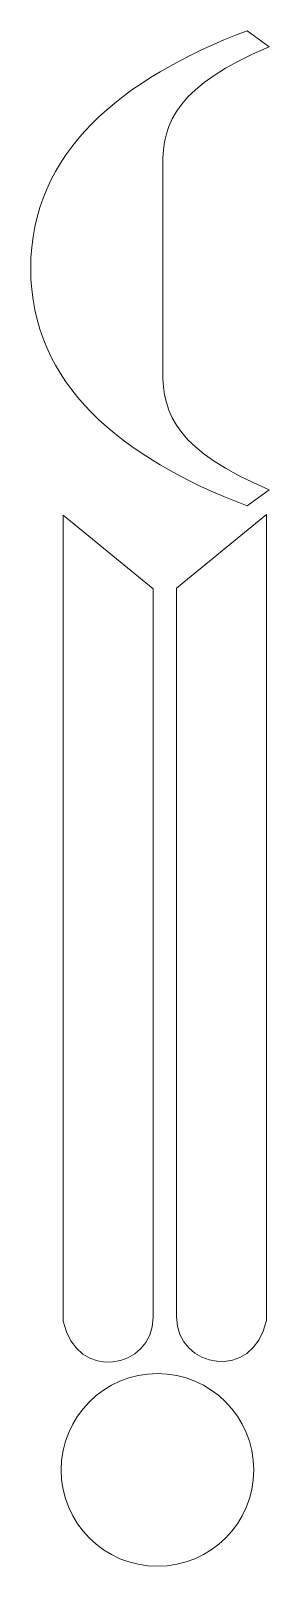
# Model space of a CAD drawing. Header units: millimetres. Extents: x -3102 to -2916, y 1497 to 2693.
import ezdxf

# ---------------------------------------------------------------- set-up
doc = ezdxf.new("R2010")
doc.units = ezdxf.units.MM
doc.header["$MEASUREMENT"] = 0
doc.layers.add('layer 1', color=7, linetype='Continuous')

msp = doc.modelspace()

# ---------------------------------------------------------------- linework, layer by layer
at = {"layer": 'layer 1', "color": 7, "lineweight": 5}
msp.add_ellipse((-3003.4469, 1571.7769), major_axis=(0, 75), ratio=1, dxfattribs=at)
at = {"layer": 'layer 1', "lineweight": 5}
msp.add_open_spline([(-3102.1576, 2507.5276), (-3102.1576, 2507.5276), (-3102.1576, 2507.5278), (-3102.1576, 2507.5278), (-3102.1576, 2507.5278), (-3102.1576, 2507.5278), (-3102.1576, 2507.528), (-3102.1576, 2507.528), (-3102.1576, 2507.528), (-3102.1573, 2597.6046), (-3031.871, 2655.3036), (-2933.5657, 2692.5278), (-2933.5657, 2692.5278), (-2933.5657, 2692.5278), (-2916.3758, 2680.0311), (-2916.3758, 2680.0311), (-2916.3758, 2680.0311), (-2987.4592, 2649.8825), (-2999.4549, 2621.9961), (-2999.3974, 2587.0875), (-2999.3974, 2587.0875), (-2999.3974, 2587.0875), (-2999.2665, 2507.5278), (-2999.2665, 2507.5278), (-2999.2665, 2507.5278), (-2999.2665, 2507.5278), (-2999.2665, 2507.5276), (-2999.2665, 2507.5276), (-2999.2665, 2507.5276), (-2999.2665, 2507.5276), (-2999.2665, 2507.5275), (-2999.2665, 2507.5275), (-2999.2665, 2507.5275), (-2999.2665, 2507.5275), (-2999.3974, 2427.9678), (-2999.3974, 2427.9678), (-2999.3974, 2427.9678), (-2999.4547, 2393.0592), (-2987.4592, 2365.1731), (-2916.3758, 2335.0245), (-2916.3758, 2335.0245), (-2916.3758, 2335.0245), (-2933.5657, 2322.5278), (-2933.5657, 2322.5278), (-2933.5657, 2322.5278), (-3031.871, 2359.752), (-3102.1573, 2417.451), (-3102.1576, 2507.5276)], degree=3, knots=[0, 0, 0, 0, 0.083333333, 0.083333333, 0.083333333, 0.083333333, 0.166666667, 0.166666667, 0.166666667, 0.166666667, 0.25, 0.25, 0.25, 0.25, 0.333333333, 0.333333333, 0.333333333, 0.333333333, 0.416666667, 0.416666667, 0.416666667, 0.416666667, 0.5, 0.5, 0.5, 0.5, 0.583333333, 0.583333333, 0.583333333, 0.583333333, 0.666666667, 0.666666667, 0.666666667, 0.666666667, 0.75, 0.75, 0.75, 0.75, 0.833333333, 0.833333333, 0.833333333, 0.833333333, 0.916666667, 0.916666667, 0.916666667, 0.916666667, 1, 1, 1, 1], dxfattribs=at)
at = {"layer": 'layer 1', "color": 7, "lineweight": 5}
for points in [[(-3006.7289, 1690.5117), (-3006.7289, 1690.5117), (-3006.8296, 2258.0442), (-3006.8296, 2258.0442), (-3006.8296, 2258.0442), (-3006.8296, 2258.0442), (-3076.8385, 2315.2331), (-3076.8385, 2315.2331), (-3076.8385, 2315.2331), (-3076.8385, 2315.2331), (-3076.8384, 1687.5992), (-3076.8384, 1687.5992), (-3076.8384, 1687.5992), (-3066.5399, 1639.4148), (-3007.2514, 1650.1953), (-3006.7289, 1690.5117)], [(-2988.6767, 1691.0196), (-2988.6767, 1691.0196), (-2988.576, 2258.5521), (-2988.576, 2258.5521), (-2988.576, 2258.5521), (-2988.576, 2258.5521), (-2918.5671, 2315.741), (-2918.5671, 2315.741), (-2918.5671, 2315.741), (-2918.5671, 2315.741), (-2918.5672, 1688.1071), (-2918.5672, 1688.1071), (-2918.5672, 1688.1071), (-2928.8657, 1639.9227), (-2988.1542, 1650.7032), (-2988.6767, 1691.0196)]]:
    msp.add_open_spline(points, degree=3, knots=[0, 0, 0, 0, 0.25, 0.25, 0.25, 0.25, 0.5, 0.5, 0.5, 0.5, 0.75, 0.75, 0.75, 0.75, 1, 1, 1, 1], dxfattribs=at)

doc.saveas('drawing.dxf')
